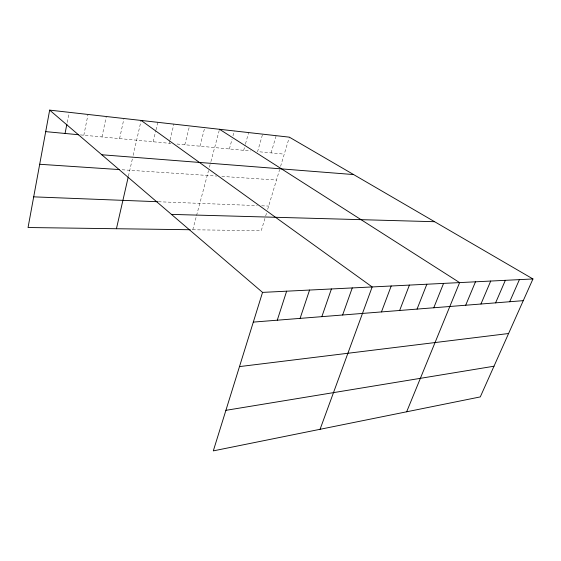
<?xml version="1.0" encoding="UTF-8"?>
<svg xmlns="http://www.w3.org/2000/svg" width="561" height="561" viewBox="0 0 561 561"><rect width="100%" height="100%" fill="white"/><g stroke="black" fill="none" stroke-linecap="round" stroke-linejoin="round"><path stroke-width="0.42" stroke-dasharray="2.81 2.1" d="M67.194 122.466L68.835 114.009M83.82 135.229L88.028 114.451M101.976 136.94L106.295 116.513M119.57 138.602L123.988 118.504M128.427 176.161L132.796 157.01M133.174 155.348L141.141 120.44M153.174 141.772L155.769 130.776M155.972 129.928L157.767 122.319M169.226 143.286L169.836 140.79M170.039 139.955L173.903 124.135M184.814 144.759L189.555 125.902M199.947 146.19L204.758 127.62M192.767 229.772L208.538 170.551M209.407 167.297L210.705 162.41M210.922 161.596L219.526 129.282M229.379 148.967L232.065 139.142M232.962 135.86L234.302 130.951M243.684 150.313L245.262 144.668M245.494 143.861L248.656 132.571M262.373 134.977L257.583 151.624L284.259 154.142M271.103 152.901L276.173 135.671M264.932 218.46L261.251 230.704L191.07 229.751M265.676 215.985L266.664 212.682M267.66 209.372L279.616 169.59M280.584 166.358L289.357 137.165M158.405 201.75L257.359 205.628M261.707 205.796L268.656 206.069M122.158 169.766L216.707 176.063M221.868 176.406L276.475 180.046M80.412 134.906L170.958 143.448M177.017 144.023L250.634 150.972"/><path stroke-width="0.84" d="M49.663 110.124L262.541 292.386L213.306 450.876L480.286 396.908L532.95 278.957L289.357 137.165L49.663 110.124L28.05 227.521L190.221 229.737M65.069 133.455L66.871 124.156M116.436 228.727L128.231 177.003M277.274 320.198L286.636 291.187M300.093 318.382L309.567 290.051M321.853 316.656L331.418 288.964M342.624 315.009L352.259 287.933M320.072 429.298L372.167 286.944L141.141 120.44M381.459 311.923L391.199 285.998M399.642 310.478L409.404 285.093M417.061 309.097L426.844 284.231M433.772 307.772L443.569 283.396M406.662 411.795L459.613 282.604L219.526 129.282M465.693 305.233L475.476 281.811M480.938 304.027L490.707 281.061M495.594 302.863L505.342 280.332M509.69 301.741L519.409 279.63M225.901 410.336L493.989 366.221M239.491 366.599L508.589 333.515M253.313 322.098L523.259 300.661M262.541 292.386L532.95 278.957M171.449 214.393L434.607 221.714M33.695 196.855L157.55 201.715M39.691 164.268L119.619 169.597M101.793 154.759L353.612 174.569M45.7 131.632L78.708 134.745"/></g></svg>
